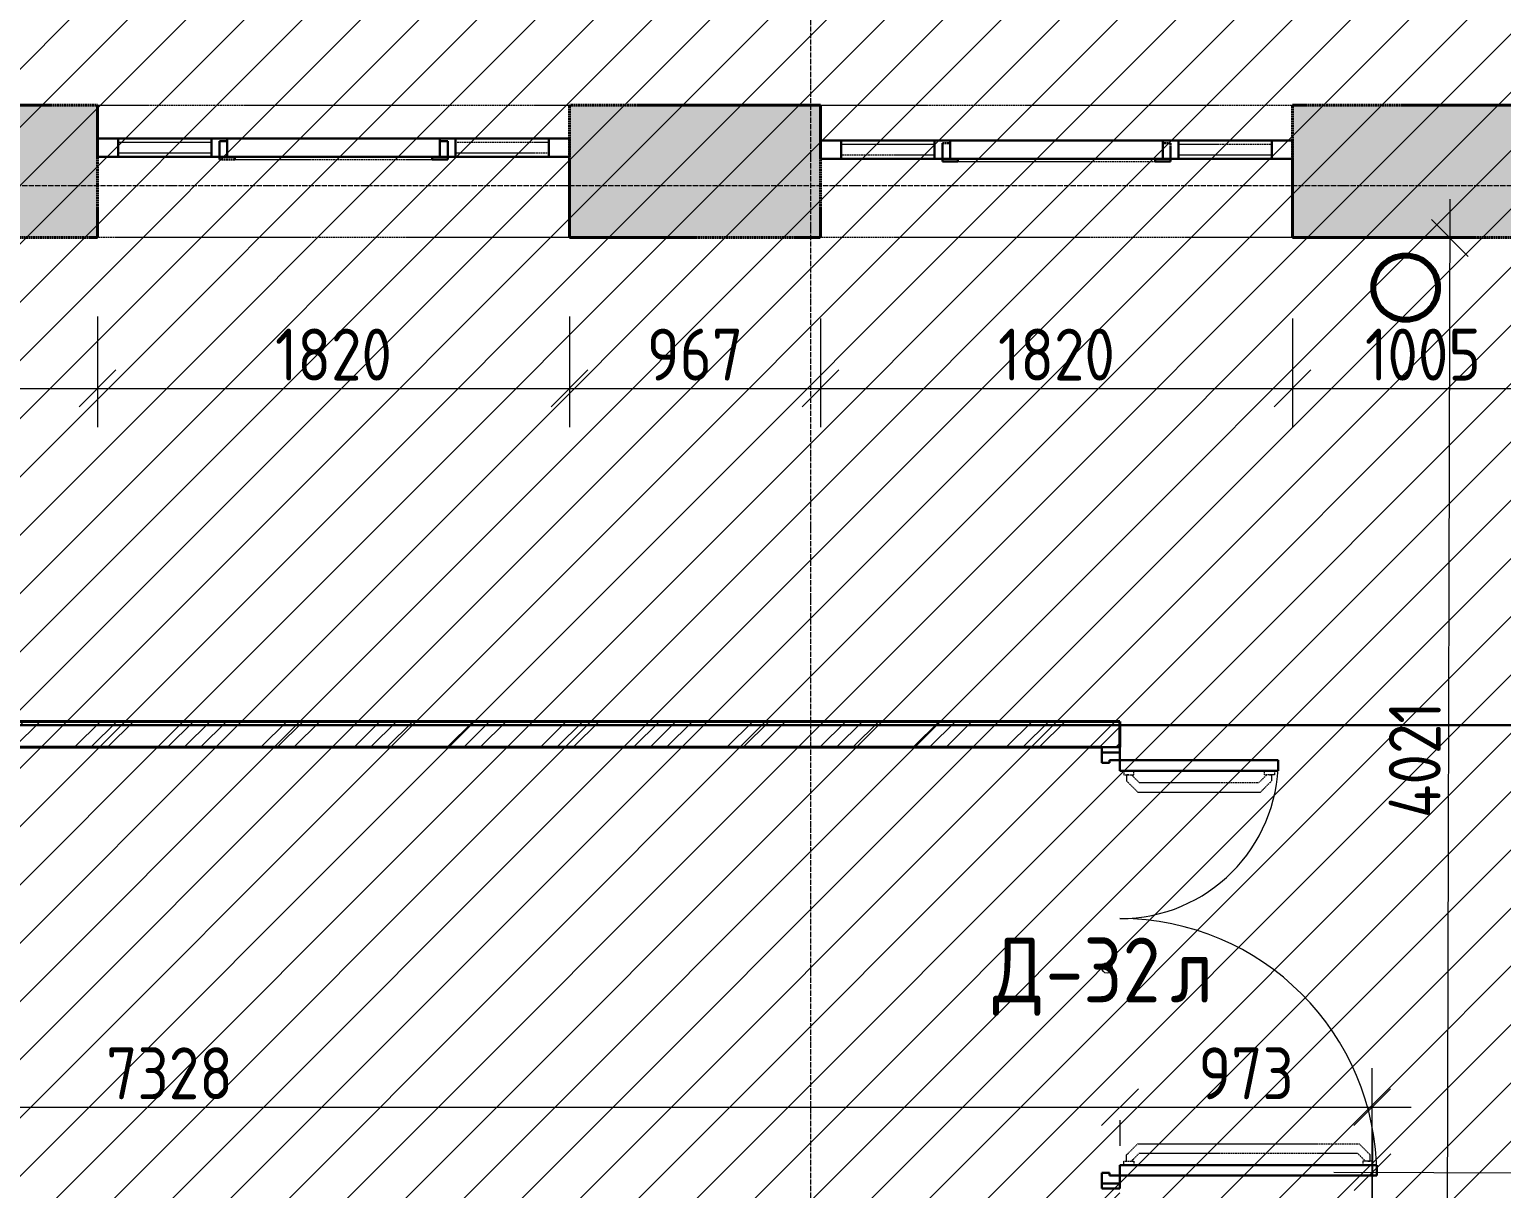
# Model space of a CAD drawing. Header units: millimetres. Extents: x -11886 to 379896, y -8130 to 47743.
# Drawn here: x 350852 to 356527, y 9543 to 14008 of the extents above; entities that cross this region are included whole.
import ezdxf

# ---------------------------------------------------------------- set-up
doc = ezdxf.new("R2010")
doc.units = ezdxf.units.MM
for name, pattern in [('ADSK_Линия сетки', [25, 20, -2.5, 0, -2.5]), ('ADSK_Сверху', [4.5, 3, -1.5]), ('ADSK_Снесено', [4.5, 3, -1.5])]:
    doc.linetypes.add(name, pattern=pattern)
for name, color, linetype, lineweight, true_color in [('_ Окна', 5, 'Continuous', 30, 0x0000ff), ('Витраж', 5, 'Continuous', 18, 0x0000ff), ('Двери', 5, 'Continuous', 18, 0x0000ff), ('Окна', 5, 'Continuous', 18, 0x0000ff), ('Панели витража', 5, 'Continuous', 18, 0x0000ff), ('планы со стояками отопление_dwg', 7, 'Continuous', 9, 0x767676), ('Стены внутренние', 5, 'Continuous', 18, 0x0000ff), ('Стены наружные', 1, 'ADSK_Снесено', 18, 0xff0000)]:
    doc.layers.add(name, color=color, linetype=linetype, lineweight=lineweight, true_color=true_color)
for name, color, linetype, lineweight in [('Марки дверей', 7, 'Continuous', 20), ('Оси', 7, 'Continuous', 9), ('Размеры', 7, 'Continuous', 9), ('стояки', 7, 'Continuous', 9)]:
    doc.layers.add(name, color=color, linetype=linetype, lineweight=lineweight)
doc.styles.add('GOST Common_1', font='GOST_Common.ttf', dxfattribs={"width": 0.9, "height": 200})
doc.styles.add('GOST Common_2', font='GOST_Common.ttf', dxfattribs={"width": 0.9, "height": 250})
doc.dimstyles.new('ADSK_Основной_2_мм_Округление_до_1_мм', dxfattribs={"dimscale": 304.8, "dimtxt": 201.142999, "dimasz": 0.463911, "dimexe": 0.492126, "dimexo": 0.492126, "dimgap": 0.098425, "dimtad": 1, "dimdec": 0, "dimdsep": 46, "dimtxsty": 'GOST Common_1', "dimblk1": 'OBLIQUE', "dimblk2": 'OBLIQUE', "dimsah": 1, "dimcen": 0.09, "dimdle": 0.492126, "dimazin": 2, "dimtfac": 1, "dimtdec": 4, "dimtix": 1, "dimtmove": 0, "dimatfit": 3, "dimfxl": 1, "dimtvp": 1, "dimtolj": 1, "dimtzin": 0, "dimlwd": 20, "dimlwe": 20, "dimarcsym": 2})
pattern_1 = [(45, (322754.53, 150), (-179.6051, 179.6051), []), (45, (322818.03, 150), (0, 359.2102), []), (45, (322691.03, 150), (0, 359.2102), [])]
pattern_2 = [(45, (322754.53, 85026.59), (-112.2532, 112.2532), [])]

# ---------------------------------------------------------------- blocks, each defined once
blk = doc.blocks.new('Системная панель - _AR_Стекло_40мм_привязка по центру-1463982-04 План 4-го этажа')
at = {"layer": 'Панели витража', "color": 161, "linetype": 'ADSK_Сверху', "true_color": 0xaaaaff}
for p, q in [((180, 20), (-180, 20)), ((-180, -20), (-180, 20)), ((180, 20), (180, -20)), ((-180, -20), (180, -20))]:
    blk.add_line(p, q, dxfattribs=at)
blk = doc.blocks.new('Прямоугольный импост - 70х20_60мм-1225109-04 План 4-го этажа')
at = {"layer": 'Витраж', "color": 161, "linetype": 'ADSK_Сверху', "true_color": 0xaaaaff}
for p, q in [((39704.5, 2327.2), (39704.5, 2257.2)), ((39784.5, 2327.2), (39704.5, 2327.2)), ((40174.5, 2327.2), (40144.5, 2327.2)), ((39784.5, 2257.2), (39704.5, 2257.2)), ((40174.5, 2257.2), (40144.5, 2257.2))]:
    blk.add_line(p, q, dxfattribs=at)
blk = doc.blocks.new('Прямоугольный импост - 70х20_60мм-1236811-04 План 4-го этажа')
at = {"layer": 'Витраж', "color": 161, "linetype": 'ADSK_Сверху', "true_color": 0xaaaaff}
for p, q in [((-80, 35), (0, 35)), ((0, 35), (0, -35)), ((0, -35), (-80, -35))]:
    blk.add_line(p, q, dxfattribs=at)
blk = doc.blocks.new('Прямоугольный импост - 70х20_60мм-1236812-04 План 4-го этажа')
at = {"layer": 'Витраж', "color": 161, "linetype": 'ADSK_Сверху', "true_color": 0xaaaaff}
for p, q in [((0, 35), (-80, 35)), ((0, -35), (0, 35)), ((-80, -35), (0, -35))]:
    blk.add_line(p, q, dxfattribs=at)
blk = doc.blocks.new('Прямоугольный импост - 70х20_60мм-1225111-04 План 4-го этажа')
at = {"layer": 'Витраж', "color": 161, "linetype": 'ADSK_Сверху', "true_color": 0xaaaaff}
for p, q in [((40204.5, 2327.2), (40174.5, 2327.2)), ((41054.5, 2327.2), (41024.5, 2327.2)), ((40204.5, 2257.2), (40174.5, 2257.2)), ((41054.5, 2257.2), (41024.5, 2257.2))]:
    blk.add_line(p, q, dxfattribs=at)
blk = doc.blocks.new('Витраж-тент со смещением вовне - 60мм 30 сдвиг-1466982-04 План 4-го этажа')
at = {"layer": '_ Окна', "color": 161, "linetype": 'ADSK_Сверху', "true_color": 0xaaaaff}
for p, q in [((-440, 25), (-440, -45)), ((-440, 25), (-410, 25)), ((-440, -45), (-440, 25)), ((440, 25), (410, 25)), ((440, -45), (440, 25)), ((440, -45), (440, 25)), ((-380, -45), (-440, -45)), ((-380, -35), (-380, -45)), ((380, -35), (380, -45)), ((380, -45), (440, -45))]:
    blk.add_line(p, q, dxfattribs=at)
at = {"layer": 'Окна', "color": 161, "linetype": 'ADSK_Сверху', "true_color": 0xaaaaff}
blk.add_line((-380, -45), (380, -45), dxfattribs=at)
blk = doc.blocks.new('Прямоугольный импост - 70х20_60мм-1225113-04 План 4-го этажа')
at = {"layer": 'Витраж', "color": 161, "linetype": 'ADSK_Сверху', "true_color": 0xaaaaff}
for p, q in [((41084.5, 2327.2), (41054.5, 2327.2)), ((41524.5, 2327.2), (41444.5, 2327.2)), ((41524.5, 2257.2), (41524.5, 2327.2)), ((41084.5, 2257.2), (41054.5, 2257.2)), ((41524.5, 2257.2), (41444.5, 2257.2))]:
    blk.add_line(p, q, dxfattribs=at)
blk = doc.blocks.new('Прямоугольный импост - 70х60мм-1236807-04 План 4-го этажа')
at = {"layer": 'Витраж', "color": 161, "linetype": 'ADSK_Сверху', "true_color": 0xaaaaff}
for p, q in [((-30, 35), (30, 35)), ((30, -35), (-30, -35))]:
    blk.add_line(p, q, dxfattribs=at)
blk = doc.blocks.new('Прямоугольный импост - 70х60мм-1225009-04 План 4-го этажа')
at = {"layer": 'Витраж', "color": 161, "linetype": 'ADSK_Сверху', "true_color": 0xaaaaff}
for p, q in [((39784.5, 2327.2), (39784.5, 2312.2)), ((40144.5, 2327.2), (39784.5, 2327.2)), ((40144.5, 2312.2), (40144.5, 2327.2)), ((39784.5, 2272.2), (39784.5, 2257.2)), ((40144.5, 2257.2), (40144.5, 2272.2)), ((40144.5, 2257.2), (39784.5, 2257.2))]:
    blk.add_line(p, q, dxfattribs=at)
blk = doc.blocks.new('Прямоугольный импост - 70х60мм-1242018-04 План 4-го этажа')
at = {"layer": 'Витраж', "color": 161, "linetype": 'ADSK_Сверху', "true_color": 0xaaaaff}
for p, q in [((40204.5, 2327.2), (40204.5, 2257.2)), ((41024.5, 2327.2), (40204.5, 2327.2)), ((41024.5, 2257.2), (41024.5, 2327.2)), ((41024.5, 2257.2), (40204.5, 2257.2))]:
    blk.add_line(p, q, dxfattribs=at)
blk = doc.blocks.new('Прямоугольный импост - 70х20_60мм-V128-04 План 4-го этажа')
at = {"layer": 'Витраж', "lineweight": 30}
for p, q in [((-80, 35), (0, 35)), ((-80, -35), (-80, 35)), ((0, 35), (0, -35)), ((0, -35), (-80, -35))]:
    blk.add_line(p, q, dxfattribs=at)
blk = doc.blocks.new('Прямоугольный импост - 70х20_60мм-V129-04 План 4-го этажа')
at = {"layer": 'Витраж', "lineweight": 30}
for p, q in [((0, 35), (-80, 35)), ((-80, 35), (-80, -35)), ((0, -35), (0, 35)), ((-80, -35), (0, -35))]:
    blk.add_line(p, q, dxfattribs=at)
blk = doc.blocks.new('Прямоугольный импост - 70х60мм-V130-04 План 4-го этажа')
at = {"layer": 'Витраж', "lineweight": 30}
for p, q in [((-30, 35), (30, 35)), ((-30, -35), (-30, 35)), ((30, 35), (30, -35)), ((30, -35), (-30, -35))]:
    blk.add_line(p, q, dxfattribs=at)
blk = doc.blocks.new('Прямоугольный импост - 70х60мм-V131-04 План 4-го этажа')
at = {"layer": 'Витраж', "lineweight": 30}
for p, q in [((28799.8, 13437.8), (28439.8, 13437.8)), ((28439.8, 13437.8), (28439.8, 13367.8)), ((28799.8, 13367.8), (28799.8, 13437.8)), ((28439.8, 13367.8), (28799.8, 13367.8))]:
    blk.add_line(p, q, dxfattribs=at)
blk = doc.blocks.new('Прямоугольный импост - 70х60мм-V132-04 План 4-го этажа')
at = {"layer": 'Витраж', "lineweight": 30}
for p, q in [((29679.8, 13437.8), (28859.8, 13437.8)), ((28859.8, 13437.8), (28859.8, 13367.8)), ((29679.8, 13367.8), (29679.8, 13437.8)), ((28859.8, 13367.8), (29679.8, 13367.8))]:
    blk.add_line(p, q, dxfattribs=at)
blk = doc.blocks.new('AC_Дверь_Двупольная - Д-32л 1700х2200h-2345126-04 План 4-го этажа')
at = {"layer": 'Двери', "linetype": 'ADSK_Сверху', "lineweight": 9}
for p, q in [((760, 1025), (744, 1025)), ((744, 1025), (744, 986.5)), ((720.3, 1014.5), (677.5, 971.7)), ((677.5, 118.4), (677.5, 971.7)), ((744, 995.7), (713.9, 965.6)), ((713.9, 124.4), (713.9, 965.6)), ((744, 1014.5), (720.3, 1014.5)), ((744, 1005.8), (744, 1014.5)), ((744, 986.5), (760, 986.5)), ((-760, 645), (-744, 645)), ((-744, 645), (-744, 606.5)), ((-744, 625.8), (-744, 634.5)), ((-744, 634.5), (-720.3, 634.5)), ((-720.3, 634.5), (-677.5, 591.7)), ((-744, 606.5), (-760, 606.5)), ((-744, 615.7), (-713.9, 585.6)), ((-713.9, 124.4), (-713.9, 585.6)), ((-677.5, 118.4), (-677.5, 591.7)), ((-744, 94.3), (-713.9, 124.4)), ((-720.3, 75.6), (-677.5, 118.4)), ((720.3, 75.6), (677.5, 118.4)), ((744, 94.3), (713.9, 124.4)), ((-744, 103.5), (-760, 103.5)), ((-760, 65), (-744, 65)), ((-744, 65), (-744, 103.5)), ((-744, 84.3), (-744, 75.6)), ((-744, 75.6), (-720.3, 75.6)), ((744, 75.6), (720.3, 75.6)), ((744, 65), (744, 103.5)), ((744, 103.5), (760, 103.5)), ((760, 65), (744, 65))]:
    blk.add_line(p, q, dxfattribs=at)
at = {"layer": 'Двери', "lineweight": 30}
for p, q in [((800, 1040), (760, 1040)), ((760, 1040), (760, 50)), ((800, 50), (800, 1040)), ((-800, 660), (-760, 660)), ((-800, 50), (-800, 660)), ((-760, 660), (-760, 50)), ((-850, 50), (-830, 50)), ((-850, -20), (-850, 50)), ((-830, 50), (-800, 50)), ((-830, -20), (-830, 50)), ((-830, 50), (-830, -20)), ((-760, 50), (-800, 50)), ((-800, 50), (-800, 10)), ((-800, 10), (-790, 10)), ((-790, 10), (-790, -20)), ((760, 50), (800, 50)), ((800, 10), (790, 10)), ((790, 10), (790, -20)), ((830, 50), (800, 50)), ((800, 50), (800, 10)), ((830, -20), (830, 50)), ((850, 50), (830, 50)), ((830, 50), (830, -20)), ((850, -20), (850, 50)), ((-830, -20), (-850, -20)), ((-790, -20), (-830, -20)), ((790, -20), (830, -20)), ((830, -20), (850, -20))]:
    blk.add_line(p, q, dxfattribs=at)
at = {"layer": 'Двери'}
for centre, radius, start, end in [((800, 50), 990, 90, 180), ((-800, 50), 610, 360, 90)]:
    blk.add_arc(centre, radius, start, end, dxfattribs=at)
blk = doc.blocks.new('планы со стояками отопление_dwg-1484427-04 План 4-го этажа')
at = {"layer": 'стояки', "color": 246, "lineweight": 80, "true_color": 0x7f001f}
blk.add_circle((203892.2, 422772.3), 124.3, dxfattribs=at)
blk = doc.blocks.new('ADSK_Марка_Дверь - Типоразмер_ADSK_Марка-58376-04 План 4-го этажа')
at = {"layer": 'Марки дверей', "lineweight": 9}
blk.add_circle((0, 0), 0.2, dxfattribs=at)
blk = doc.blocks.new('_Oblique')
at = {"color": 0, "linetype": 'ByBlock', "lineweight": -2}
blk.add_line((-0.5, -0.5), (0.5, 0.5), dxfattribs=at)
blk = doc.blocks.new('*D2973')
at = {"layer": 'Defpoints', "color": 0, "transparency": 16777216}
for p in [(350132.4, 13078.8), (351114.3, 13052.8), (351114.3, 12625.6)]:
    blk.add_point(p, dxfattribs=at)
at = {"layer": 'Размеры', "color": 0, "lineweight": 20, "transparency": 16777216}
for p, q in [((350132.4, 12928.8), (350132.4, 12475.6)), ((351114.3, 12902.8), (351114.3, 12475.6)), ((349982.4, 12625.6), (351264.3, 12625.6))]:
    blk.add_line(p, q, dxfattribs=at)
at = {"layer": 'Размеры', "color": 0, "lineweight": 20, "transparency": 16777216, "xscale": 141.4, "yscale": 141.4, "zscale": 141.4, "rotation": 180}
blk.add_blockref('_Oblique', (350132.4, 12625.6), dxfattribs=at)
at = {"layer": 'Размеры', "color": 0, "lineweight": 20, "transparency": 16777216, "xscale": 141.4, "yscale": 141.4, "zscale": 141.4}
blk.add_blockref('_Oblique', (351114.3, 12625.6), dxfattribs=at)
at = {"layer": 'Размеры', "color": 0, "lineweight": 20, "transparency": 16777216, "insert": (350623.4, 12755.6), "char_height": 200, "width": 454.106, "attachment_point": 5, "style": 'GOST Common_1'}
blk.add_mtext('\\A1;982', dxfattribs=at)
blk = doc.blocks.new('*D2974')
at = {"layer": 'Defpoints', "color": 0, "transparency": 16777216}
for p in [(351114.3, 13052.8), (352934.3, 13052.8), (352934.3, 12625.6)]:
    blk.add_point(p, dxfattribs=at)
at = {"layer": 'Размеры', "color": 0, "lineweight": 20, "transparency": 16777216}
for p, q in [((351114.3, 12902.8), (351114.3, 12475.6)), ((352934.3, 12902.8), (352934.3, 12475.6)), ((350964.3, 12625.6), (353084.3, 12625.6))]:
    blk.add_line(p, q, dxfattribs=at)
at = {"layer": 'Размеры', "color": 0, "lineweight": 20, "transparency": 16777216, "xscale": 141.4, "yscale": 141.4, "zscale": 141.4, "rotation": 180}
blk.add_blockref('_Oblique', (351114.3, 12625.6), dxfattribs=at)
at = {"layer": 'Размеры', "color": 0, "lineweight": 20, "transparency": 16777216, "xscale": 141.4, "yscale": 141.4, "zscale": 141.4}
blk.add_blockref('_Oblique', (352934.3, 12625.6), dxfattribs=at)
at = {"layer": 'Размеры', "color": 0, "lineweight": 20, "transparency": 16777216, "insert": (352024.3, 12755.6), "char_height": 200, "width": 560.473, "attachment_point": 5, "style": 'GOST Common_1'}
blk.add_mtext('\\A1;1820', dxfattribs=at)
blk = doc.blocks.new('*D2975')
at = {"layer": 'Defpoints', "color": 0, "transparency": 16777216}
for p in [(352934.3, 13052.8), (353901.3, 13045.1), (353901.3, 12625.6)]:
    blk.add_point(p, dxfattribs=at)
at = {"layer": 'Размеры', "color": 0, "lineweight": 20, "transparency": 16777216}
for p, q in [((352934.3, 12902.8), (352934.3, 12475.6)), ((353901.3, 12895.1), (353901.3, 12475.6)), ((352784.3, 12625.6), (354051.3, 12625.6))]:
    blk.add_line(p, q, dxfattribs=at)
at = {"layer": 'Размеры', "color": 0, "lineweight": 20, "transparency": 16777216, "xscale": 141.4, "yscale": 141.4, "zscale": 141.4, "rotation": 180}
blk.add_blockref('_Oblique', (352934.3, 12625.6), dxfattribs=at)
at = {"layer": 'Размеры', "color": 0, "lineweight": 20, "transparency": 16777216, "xscale": 141.4, "yscale": 141.4, "zscale": 141.4}
blk.add_blockref('_Oblique', (353901.3, 12625.6), dxfattribs=at)
at = {"layer": 'Размеры', "color": 0, "lineweight": 20, "transparency": 16777216, "insert": (353417.8, 12755.6), "char_height": 200, "width": 454.106, "attachment_point": 5, "style": 'GOST Common_1'}
blk.add_mtext('\\A1;967', dxfattribs=at)
blk = doc.blocks.new('*D2976')
at = {"layer": 'Defpoints', "color": 0, "transparency": 16777216}
for p in [(353901.3, 13045.1), (355721.3, 13045.1), (355721.3, 12625.6)]:
    blk.add_point(p, dxfattribs=at)
at = {"layer": 'Размеры', "color": 0, "lineweight": 20, "transparency": 16777216}
for p, q in [((353901.3, 12895.1), (353901.3, 12475.6)), ((355721.3, 12895.1), (355721.3, 12475.6)), ((353751.3, 12625.6), (355871.3, 12625.6))]:
    blk.add_line(p, q, dxfattribs=at)
at = {"layer": 'Размеры', "color": 0, "lineweight": 20, "transparency": 16777216, "xscale": 141.4, "yscale": 141.4, "zscale": 141.4, "rotation": 180}
blk.add_blockref('_Oblique', (353901.3, 12625.6), dxfattribs=at)
at = {"layer": 'Размеры', "color": 0, "lineweight": 20, "transparency": 16777216, "xscale": 141.4, "yscale": 141.4, "zscale": 141.4}
blk.add_blockref('_Oblique', (355721.3, 12625.6), dxfattribs=at)
at = {"layer": 'Размеры', "color": 0, "lineweight": 20, "transparency": 16777216, "insert": (354811.3, 12755.6), "char_height": 200, "width": 560.473, "attachment_point": 5, "style": 'GOST Common_1'}
blk.add_mtext('\\A1;1820', dxfattribs=at)
blk = doc.blocks.new('*D2977')
at = {"layer": 'Defpoints', "color": 0, "transparency": 16777216}
for p in [(355721.3, 13045.1), (356726.3, 13025.4), (356726.3, 12625.6)]:
    blk.add_point(p, dxfattribs=at)
at = {"layer": 'Размеры', "color": 0, "lineweight": 20, "transparency": 16777216}
for p, q in [((355721.3, 12895.1), (355721.3, 12475.6)), ((356726.3, 12875.4), (356726.3, 12475.6)), ((355571.3, 12625.6), (356876.3, 12625.6))]:
    blk.add_line(p, q, dxfattribs=at)
at = {"layer": 'Размеры', "color": 0, "lineweight": 20, "transparency": 16777216, "xscale": 141.4, "yscale": 141.4, "zscale": 141.4, "rotation": 180}
blk.add_blockref('_Oblique', (355721.3, 12625.6), dxfattribs=at)
at = {"layer": 'Размеры', "color": 0, "lineweight": 20, "transparency": 16777216, "xscale": 141.4, "yscale": 141.4, "zscale": 141.4}
blk.add_blockref('_Oblique', (356726.3, 12625.6), dxfattribs=at)
at = {"layer": 'Размеры', "color": 0, "lineweight": 20, "transparency": 16777216, "insert": (356223.8, 12755.6), "char_height": 200, "width": 560.473, "attachment_point": 5, "style": 'GOST Common_1'}
blk.add_mtext('\\A1;1005', dxfattribs=at)
blk = doc.blocks.new('*D2987')
at = {"layer": 'Defpoints', "color": 0, "transparency": 16777216}
for p in [(347728.3, 10353.2), (355056.1, 9956.5), (355056.1, 9856.5)]:
    blk.add_point(p, dxfattribs=at)
at = {"layer": 'Размеры', "color": 0, "lineweight": 20, "transparency": 16777216}
for p, q in [((347728.3, 10203.2), (347728.3, 9706.5)), ((347578.3, 9856.5), (355206.1, 9856.5)), ((355056.1, 9806.5), (355056.1, 9706.5))]:
    blk.add_line(p, q, dxfattribs=at)
at = {"layer": 'Размеры', "color": 0, "lineweight": 20, "transparency": 16777216, "xscale": 141.4, "yscale": 141.4, "zscale": 141.4, "rotation": 180}
blk.add_blockref('_Oblique', (347728.3, 9856.5), dxfattribs=at)
at = {"layer": 'Размеры', "color": 0, "lineweight": 20, "transparency": 16777216, "xscale": 141.4, "yscale": 141.4, "zscale": 141.4}
blk.add_blockref('_Oblique', (355056.1, 9856.5), dxfattribs=at)
at = {"layer": 'Размеры', "color": 0, "lineweight": 20, "transparency": 16777216, "insert": (351392.2, 9986.5), "char_height": 200, "width": 605.475, "attachment_point": 5, "style": 'GOST Common_1'}
blk.add_mtext('\\A1;7328', dxfattribs=at)
blk = doc.blocks.new('*D2988')
at = {"layer": 'Defpoints', "color": 0, "transparency": 16777216}
for p in [(355056.1, 9956.5), (356028.8, 9856.5), (356028.8, 9256.7)]:
    blk.add_point(p, dxfattribs=at)
at = {"layer": 'Размеры', "color": 0, "lineweight": 20, "transparency": 16777216}
for p, q in [((356028.8, 9406.7), (356028.8, 10006.5)), ((354906.1, 9856.5), (356178.8, 9856.5)), ((355056.1, 9806.5), (355056.1, 9706.5))]:
    blk.add_line(p, q, dxfattribs=at)
at = {"layer": 'Размеры', "color": 0, "lineweight": 20, "transparency": 16777216, "xscale": 141.4, "yscale": 141.4, "zscale": 141.4, "rotation": 180}
blk.add_blockref('_Oblique', (355056.1, 9856.5), dxfattribs=at)
at = {"layer": 'Размеры', "color": 0, "lineweight": 20, "transparency": 16777216, "xscale": 141.4, "yscale": 141.4, "zscale": 141.4}
blk.add_blockref('_Oblique', (356028.8, 9856.5), dxfattribs=at)
at = {"layer": 'Размеры', "color": 0, "lineweight": 20, "transparency": 16777216, "insert": (355542.4, 9986.5), "char_height": 200, "width": 454.106, "attachment_point": 5, "style": 'GOST Common_1'}
blk.add_mtext('\\A1;973', dxfattribs=at)
blk = doc.blocks.new('*D2991')
at = {"layer": 'Defpoints', "color": 0, "transparency": 16777216}
for p in [(358925.5, 9697.5), (358925.3, 9597.5), (356028.7, 9184.8)]:
    blk.add_point(p, dxfattribs=at)
at = {"layer": 'Размеры', "color": 0, "lineweight": 20, "transparency": 16777216}
for p, q in [((356029.1, 9334.8), (356030.2, 9755.2)), ((355879.8, 9605.6), (359075.3, 9597.1)), ((358925.1, 9547.5), (358924.9, 9447.5))]:
    blk.add_line(p, q, dxfattribs=at)
at = {"layer": 'Размеры', "color": 0, "lineweight": 20, "transparency": 16777216, "xscale": 141.4, "yscale": 141.4, "zscale": 141.4}
for p, rotation in [((356029.8, 9605.2), 179.8485505273597), ((358925.3, 9597.5), 359.8485505273597)]:
    blk.add_blockref('_Oblique', p, dxfattribs=dict(at, rotation=rotation))
at = {"layer": 'Размеры', "color": 0, "lineweight": 20, "transparency": 16777216, "insert": (357477.9, 9731.3), "char_height": 200, "width": 605.475, "attachment_point": 5, "rotation": 359.8486, "style": 'GOST Common_1'}
blk.add_mtext('\\A1;2895', dxfattribs=at)
blk = doc.blocks.new('*D3029')
at = {"layer": 'Defpoints', "color": 0, "transparency": 16777216}
for p in [(355721.3, 13206.6), (356317.1, 9184), (356417.1, 9183.8)]:
    blk.add_point(p, dxfattribs=at)
at = {"layer": 'Размеры', "color": 0, "lineweight": 20, "transparency": 16777216}
for p, q in [((356328.1, 13355), (356316.7, 9034)), ((355871.3, 13206.2), (356477.7, 13204.6)), ((356267.1, 9184.2), (356167.1, 9184.4))]:
    blk.add_line(p, q, dxfattribs=at)
at = {"layer": 'Размеры', "color": 0, "lineweight": 20, "transparency": 16777216, "xscale": 141.4, "yscale": 141.4, "zscale": 141.4}
for p, rotation in [((356327.7, 13205), 89.84855052735752), ((356317.1, 9184), 269.8485505273575)]:
    blk.add_blockref('_Oblique', p, dxfattribs=dict(at, rotation=rotation))
at = {"layer": 'Размеры', "color": 0, "lineweight": 20, "transparency": 16777216, "insert": (356192.4, 11194.9), "char_height": 200, "width": 580.928, "attachment_point": 5, "rotation": 89.8486, "style": 'GOST Common_1'}
blk.add_mtext('\\A1;4021', dxfattribs=at)

msp = doc.modelspace()

# ---------------------------------------------------------------- hatches: boundary and pattern name
at = {"lineweight": 13, "true_color": 0x636466, "transparency": 33554559}
h = msp.add_hatch(dxfattribs=at)
h.set_pattern_fill('ANSI31', color=251, scale=50)
h.set_pattern_definition(pattern_2)
h.paths.add_polyline_path([(372687.94, 8682.3), (378968.48, 8682.3), (378787.15, 43909.21), (368787.75, 43909.21), (368787.75, 21084.06), (369474.39, 21054.57), (369476.21, 11328.12), (323525.66, 11328.12), (323525.66, 8679.25), (323045.03, 8679.25), (323045.03, 456.79), (331027.53, 422.02), (331027.53, 2336.48), (341727.18, 2336.48), (341727.18, -2582.57), (354090.93, -2582.57), (354090.93, 2335.74), (364791.47, 2256.79), (364791.47, 300.23), (372687.94, 300.23)])
h = msp.add_hatch(dxfattribs=at)
h.set_pattern_fill('ANSI31', color=251, scale=50)
h.set_pattern_definition(pattern_2)
h.paths.add_polyline_path([(354071.55, 43675.13), (341210.37, 43675.13), (341210.37, 21068.63), (334059.77, 21068.63), (334055.85, 13720.18), (337042.11, 13716.63), (337042.11, 13206.63), (335179.7, 13206.63), (335179.7, 11328.12), (358547.3, 11328.12), (358547.3, 13716.63), (361496.44, 13716.63), (361484.24, 21084.06), (354071.55, 21084.06)])
at = {"layer": 'Стены внутренние', "lineweight": 9}
h = msp.add_hatch(dxfattribs=at)
h.set_pattern_fill('FP_1', color=256, style=0, pattern_type=2)
h.set_pattern_definition(pattern_1)
h.paths.add_polyline_path([(354803.09, 11242.54), (354956.07, 11242.54), (354956.07, 11342.54), (341127.44, 11342.54), (341127.44, 11242.54), (350297.73, 11242.54)])
h = msp.add_hatch(dxfattribs=at)
h.set_pattern_fill('FP_1', color=256, style=0, pattern_type=2)
h.set_pattern_definition(pattern_1)
h.paths.add_polyline_path([(354986.07, 9256.74), (355056.07, 9256.74), (355056.07, 9542.54), (354956.07, 9542.54), (354956.07, 9256.74)])
h.paths.add_polyline_path([(354986.07, 11242.54), (355056.07, 11242.54), (355056.07, 11342.54), (354956.07, 11342.54), (354956.07, 11242.54)])
at = {"layer": 'Стены наружные', "true_color": 0xc0c0c0}
h = msp.add_hatch(color=9, dxfattribs=at)
h.paths.add_polyline_path([(359233.11, 13206.63), (362006.44, 13206.63), (362006.44, 13716.63), (358546.28, 13716.63), (358546.28, 13206.63), (358680.01, 13206.63)])
h.paths.add_polyline_path([(356726.28, 13206.63), (356726.28, 13716.63), (355721.33, 13716.63), (355721.33, 13206.63)])
h.paths.add_polyline_path([(353901.33, 13206.63), (353901.33, 13716.63), (352934.34, 13716.63), (352934.34, 13206.63), (353757.23, 13206.63)])
h.paths.add_polyline_path([(350132.4, 13206.63), (351114.34, 13206.63), (351114.34, 13716.63), (350132.4, 13716.63), (350132.4, 13238.49)])
h.paths.add_polyline_path([(347306.9, 13206.63), (348312.4, 13206.63), (348312.4, 13716.63), (347306.9, 13716.63), (347306.9, 13300.08)])
h.paths.add_polyline_path([(344513.2, 13206.63), (345486.9, 13206.63), (345486.9, 13716.63), (344513.2, 13716.63), (344513.2, 13287.51)])
h.paths.add_polyline_path([(341698.91, 13206.63), (342693.2, 13206.63), (342693.2, 13716.63), (341698.91, 13716.63), (341698.91, 13274.85)])
h.paths.add_polyline_path([(339878.91, 13206.63), (339878.91, 13716.63), (338887.86, 13716.63), (338887.86, 13206.63), (339034.34, 13206.63)])
h.paths.add_polyline_path([(335079.7, 13206.63), (337067.86, 13206.63), (337067.86, 13716.63), (333611.85, 13716.63), (333611.85, 13206.63), (334528.98, 13206.63)])

# ---------------------------------------------------------------- linework, layer by layer
at = {"color": 251, "lineweight": 30, "true_color": 0x636466}
msp.add_lwpolyline([(334059.77, 21068.63), (334055.85, 13720.18), (337042.11, 13716.63), (337042.11, 13206.63), (335179.7, 13206.63), (335179.7, 11328.12), (358547.3, 11328.12), (358547.3, 13716.63), (361496.44, 13716.63), (361484.24, 21084.06), (354071.55, 21084.06), (354071.55, 43675.13), (341210.37, 43675.13), (341210.37, 21068.63), (334059.77, 21068.63)], dxfattribs=at)
at = {"layer": 'Оси', "linetype": 'ADSK_Линия сетки'}
for p, q in [((353864.44, -5025.59), (353864.44, 44684.79)), ((311668.31, 13406.79), (379896.25, 13406.79))]:
    msp.add_line(p, q, dxfattribs=at)
at = {"layer": 'Стены внутренние', "color": 18, "lineweight": 40, "true_color": 0x000000}
for p, q in [((355056.07, 11342.54), (341027.44, 11342.54)), ((355056.07, 11242.54), (355056.07, 11342.54)), ((341097.44, 11242.54), (354986.07, 11242.54))]:
    msp.add_line(p, q, dxfattribs=at)
at = {"layer": 'Стены наружные', "color": 18, "lineweight": 40, "true_color": 0x000000}
for p, q in [((351114.34, 13716.63), (350132.4, 13716.63)), ((351114.34, 13206.63), (351114.34, 13716.63)), ((353901.33, 13716.63), (352934.34, 13716.63)), ((352934.34, 13716.63), (352934.34, 13206.63)), ((353901.33, 13206.63), (353901.33, 13716.63)), ((356726.28, 13716.63), (355721.33, 13716.63)), ((355721.33, 13716.63), (355721.33, 13206.63)), ((350132.4, 13206.63), (351114.34, 13206.63)), ((352934.34, 13206.63), (353901.33, 13206.63)), ((355721.33, 13206.63), (356726.28, 13206.63))]:
    msp.add_line(p, q, dxfattribs=at)
at = {"layer": 'Стены наружные', "color": 18, "true_color": 0x000000}
for p, q in [((351114.34, 13716.63), (352934.34, 13716.63)), ((353901.33, 13716.63), (355721.33, 13716.63)), ((352934.34, 13206.63), (351114.34, 13206.63)), ((355721.33, 13206.63), (353901.33, 13206.63))]:
    msp.add_line(p, q, dxfattribs=at)

# ---------------------------------------------------------------- block references
at = {"layer": '_ Окна', "color": 161, "linetype": 'ADSK_Сверху', "true_color": 0xaaaaff}
for p in [(352024.34, 13552.77), (354811.33, 13545.15)]:
    msp.add_blockref('Витраж-тент со смещением вовне - 60мм 30 сдвиг-1466982-04 План 4-го этажа', p, dxfattribs=at)
at = {"layer": 'Витраж', "color": 161, "linetype": 'ADSK_Сверху', "true_color": 0xaaaaff, "rotation": 180}
for name, p in [('Прямоугольный импост - 70х20_60мм-1236812-04 План 4-го этажа', (351114.34, 13552.77)), ('Прямоугольный импост - 70х20_60мм-1225113-04 План 4-го этажа', (392638.79, 15844.93)), ('Прямоугольный импост - 70х60мм-1225009-04 План 4-го этажа', (391338.79, 15844.93)), ('Прямоугольный импост - 70х20_60мм-1225111-04 План 4-го этажа', (392638.79, 15844.93)), ('Прямоугольный импост - 70х60мм-1242018-04 План 4-го этажа', (392638.79, 15844.93)), ('Прямоугольный импост - 70х20_60мм-1225109-04 План 4-го этажа', (392638.79, 15844.93)), ('Прямоугольный импост - 70х60мм-1225009-04 План 4-го этажа', (392638.79, 15844.93)), ('Прямоугольный импост - 70х20_60мм-1236812-04 План 4-го этажа', (353901.33, 13545.15)), ('Прямоугольный импост - 70х20_60мм-1225113-04 План 4-го этажа', (395425.78, 15837.3)), ('Прямоугольный импост - 70х60мм-1225009-04 План 4-го этажа', (394125.78, 15837.3)), ('Прямоугольный импост - 70х20_60мм-1225111-04 План 4-го этажа', (395425.78, 15837.3)), ('Прямоугольный импост - 70х60мм-1242018-04 План 4-го этажа', (395425.78, 15837.3)), ('Прямоугольный импост - 70х20_60мм-1225109-04 План 4-го этажа', (395425.78, 15837.3)), ('Прямоугольный импост - 70х60мм-1225009-04 План 4-го этажа', (395425.78, 15837.3))]:
    msp.add_blockref(name, p, dxfattribs=at)
at = {"layer": 'Витраж', "rotation": 180}
for p in [(351114.34, 13552.77), (353901.33, 13545.15)]:
    msp.add_blockref('Прямоугольный импост - 70х20_60мм-V129-04 План 4-го этажа', p, dxfattribs=at)
at = {"layer": 'Витраж'}
for name, p in [('Прямоугольный импост - 70х60мм-V131-04 План 4-го этажа', (322754.53, 150)), ('Прямоугольный импост - 70х60мм-V132-04 План 4-го этажа', (322754.53, 150)), ('Прямоугольный импост - 70х60мм-V131-04 План 4-го этажа', (324054.53, 150)), ('Прямоугольный импост - 70х60мм-V131-04 План 4-го этажа', (325541.53, 142.37)), ('Прямоугольный импост - 70х60мм-V132-04 План 4-го этажа', (325541.53, 142.37)), ('Прямоугольный импост - 70х60мм-V131-04 План 4-го этажа', (326841.53, 142.37))]:
    msp.add_blockref(name, p, dxfattribs=at)
at = {"layer": 'Витраж', "color": 161, "linetype": 'ADSK_Сверху', "true_color": 0xaaaaff, "extrusion": (0, 0, -1), "rotation": 180}
for name, p in [('Прямоугольный импост - 70х60мм-1236807-04 План 4-го этажа', (-351584.34, 13552.77)), ('Прямоугольный импост - 70х60мм-1236807-04 План 4-го этажа', (-352464.34, 13552.77)), ('Прямоугольный импост - 70х20_60мм-1236811-04 План 4-го этажа', (-352934.34, 13552.77)), ('Прямоугольный импост - 70х60мм-1236807-04 План 4-го этажа', (-354371.33, 13545.15)), ('Прямоугольный импост - 70х60мм-1236807-04 План 4-го этажа', (-355251.33, 13545.15)), ('Прямоугольный импост - 70х20_60мм-1236811-04 План 4-го этажа', (-355721.33, 13545.15))]:
    msp.add_blockref(name, p, dxfattribs=at)
at = {"layer": 'Витраж', "extrusion": (0, 0, -1), "rotation": 180}
for name, p in [('Прямоугольный импост - 70х60мм-V130-04 План 4-го этажа', (-351584.34, 13552.77)), ('Прямоугольный импост - 70х60мм-V130-04 План 4-го этажа', (-352464.34, 13552.77)), ('Прямоугольный импост - 70х20_60мм-V128-04 План 4-го этажа', (-352934.34, 13552.77)), ('Прямоугольный импост - 70х60мм-V130-04 План 4-го этажа', (-354371.33, 13545.15)), ('Прямоугольный импост - 70х60мм-V130-04 План 4-го этажа', (-355251.33, 13545.15)), ('Прямоугольный импост - 70х20_60мм-V128-04 План 4-го этажа', (-355721.33, 13545.15))]:
    msp.add_blockref(name, p, dxfattribs=at)
at = {"layer": 'Двери', "linetype": 'ADSK_Сверху', "lineweight": 9, "rotation": 270}
msp.add_blockref('AC_Дверь_Двупольная - Д-32л 1700х2200h-2345126-04 План 4-го этажа', (355006.07, 10392.54), dxfattribs=at)
at = {"layer": 'Марки дверей', "xscale": 99.99999999999993, "yscale": 99.99999999999993, "zscale": 99.99999999999993}
msp.add_blockref('ADSK_Марка_Дверь - Типоразмер_ADSK_Марка-58376-04 План 4-го этажа', (355006.07, 10392.54), dxfattribs=at)
at = {"layer": 'Панели витража', "color": 161, "linetype": 'ADSK_Сверху', "true_color": 0xaaaaff}
for p in [(351374.34, 13552.77), (352674.34, 13552.77), (354161.33, 13545.15), (355461.33, 13545.15)]:
    msp.add_blockref('Системная панель - _AR_Стекло_40мм_привязка по центру-1463982-04 План 4-го этажа', p, dxfattribs=at)
at = {"layer": 'планы со стояками отопление_dwg', "color": 6, "true_color": 0xff00ff}
msp.add_blockref('планы со стояками отопление_dwg-1484427-04 План 4-го этажа', (152265.33, -409758.64), dxfattribs=at)

# ---------------------------------------------------------------- texts
at = {"layer": 'Марки дверей', "lineweight": 9, "char_height": 250, "attachment_point": 1, "style": 'GOST Common_2'}
for s, insert, width in [('\\fGOST Common|b0|i0|c204|p34|;\\W.9;Д', (354566.24, 10509.55), 245.3164), ('-32', (354768.65, 10509.55), 584.4302), ('\\fGOST Common|b0|i0|c204|p34|;\\W.9;л', (355250.85, 10509.55), 194.8101)]:
    msp.add_mtext(s, dxfattribs=dict(at, insert=insert, width=width))

# ---------------------------------------------------------------- dimensions: what is measured, and where the dimension line sits
at = {"layer": 'Размеры', "lineweight": 20}
for base, p1, p2, angle, override, picture, middle in [((356317.09, 9184.05), (355721.33, 13206.63), (356417.07, 9183.78), 89.84855, {"dimpost": '<>', "dimfxl": 4082.569541}, '*D3029', (356192.4, 11194.88)), ((358925.27, 9597.51), (356028.73, 9184.81), (358925.54, 9697.5), 359.84855, {"dimpost": '<>', "dimfxl": 2941.825584}, '*D2991', (357477.9, 9731.34))]:
    dim = msp.add_linear_dim(base=base, p1=p1, p2=p2, angle=angle, dimstyle='ADSK_Основной_2_мм_Округление_до_1_мм', override=override, dxfattribs=at)
    dim.commit()
    dim.dimension.update_dxf_attribs({"geometry": picture, "text_midpoint": middle})
for base, p1, p2, override, picture, middle in [((351114.34, 12625.64), (350132.4, 13078.8), (351114.34, 13052.77), {"dimpost": '<>', "dimfxl": 982.287357}, '*D2973', (350623.37, 12755.64)), ((352934.34, 12625.64), (351114.34, 13052.77), (352934.34, 13052.77), {"dimpost": '<>', "dimfxl": 1820}, '*D2974', (352024.34, 12755.64)), ((353901.33, 12625.64), (352934.34, 13052.77), (353901.33, 13045.15), {"dimpost": '<>', "dimfxl": 967.022892}, '*D2975', (353417.83, 12755.64)), ((355721.33, 12625.64), (353901.33, 13045.15), (355721.33, 13045.15), {"dimpost": '<>', "dimfxl": 1820}, '*D2976', (354811.33, 12755.64)), ((356726.28, 12625.64), (355721.33, 13045.15), (356726.28, 13025.45), {"dimpost": '<>', "dimfxl": 1005.141841}, '*D2977', (356223.8, 12755.64)), ((355056.07, 9856.55), (347728.26, 10353.25), (355056.07, 9956.53), {"dimpost": '<>', "dimfxl": 7338.547639}, '*D2987', (351392.16, 9986.55)), ((356028.8, 9856.55), (355056.07, 9956.53), (356028.8, 9256.74), {"dimpost": '<>', "dimfxl": 1198.296479}, '*D2988', (355542.44, 9986.55))]:
    dim = msp.add_linear_dim(base=base, p1=p1, p2=p2, dimstyle='ADSK_Основной_2_мм_Округление_до_1_мм', override=override, dxfattribs=at)
    dim.commit()
    dim.dimension.update_dxf_attribs({"geometry": picture, "text_midpoint": middle})

doc.saveas('drawing.dxf')
